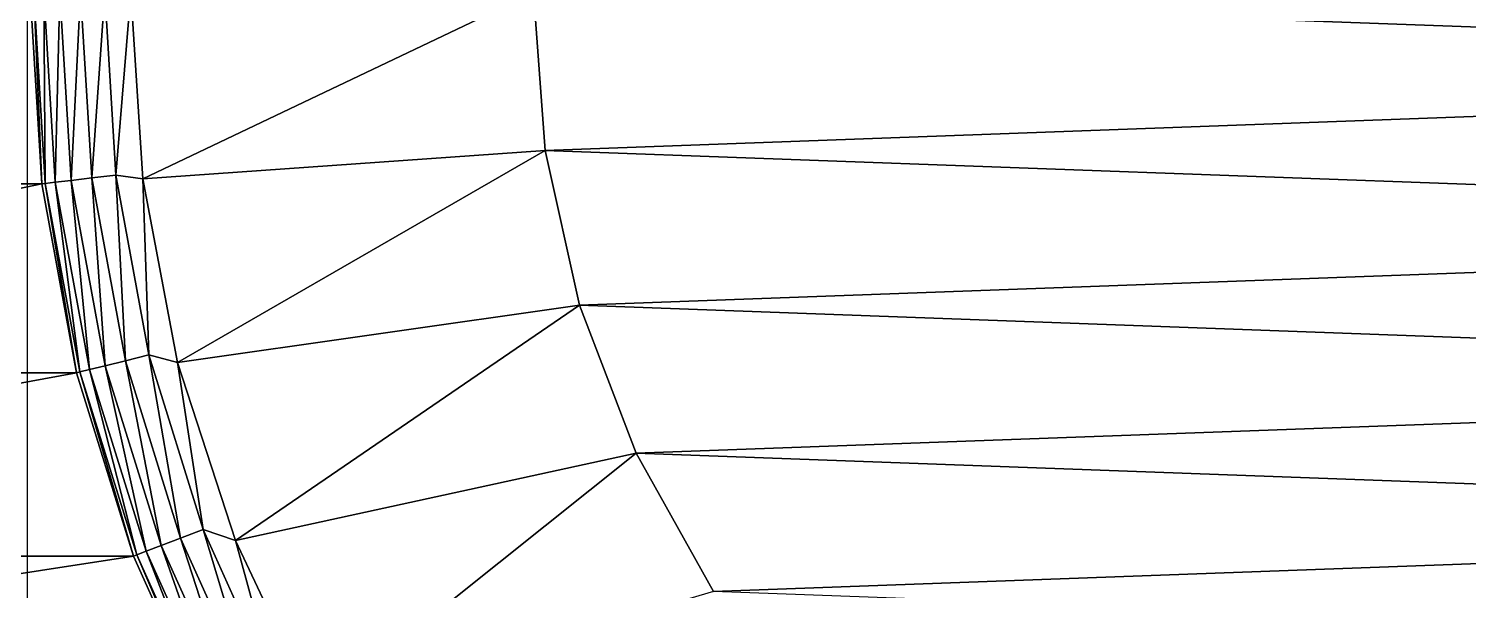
# Model space of a CAD drawing. Extents: x 464 to 15145, y 328 to 7622.
# Drawn here: x 10039 to 11360, y 3427 to 3942 of the extents above; entities that cross this region are included whole.
import ezdxf

# ---------------------------------------------------------------- set-up
doc = ezdxf.new("R2010")
doc.units = 0
doc.layers.get('0').update_dxf_attribs({"linetype": 'CONTINUOUS'})

msp = doc.modelspace()

# ---------------------------------------------------------------- linework, layer by layer
at = {"color": 7}
for points in [[(10037.7, 4734.4, -4432), (12958.1, 3216.1, -4432), (10182.2, 4797.1, -4432), (10037.7, 4734.4, -4432)], [(10182.2, 4797.1, -4432), (12958.1, 3216.1, -4432), (12958.1, 4734.4, -4432), (10182.2, 4797.1, -4432)], [(10037.7, 3216.1, -4432), (12813.6, 3153.3, -4432), (10037.7, 4734.4, -4432), (10037.7, 3216.1, -4432)], [(12813.6, 3153.3, -4432), (12958.1, 3216.1, -4432), (10037.7, 4734.4, -4432), (12813.6, 3153.3, -4432)], [(10502.1, 3975.2, -3744.1), (12491, 4047.9, -3744.1), (12491, 3902.6, -3744.1), (10502.1, 3975.2, -3744.1)], [(10051.1, 3799.6, -3744.1), (9251.4, 3799.6, -3744.1), (10040.5, 3975.2, -3744.1), (10051.1, 3799.6, -3744.1)], [(10040.5, 3975.2, -3744.1), (9251.4, 3799.6, -3744.1), (9262, 3975.2, -3744.1), (10040.5, 3975.2, -3744.1)], [(10040.5, 3975.2, -96.9), (10043.6, 3975.2, -73.1), (10051.1, 3799.6, -96.9), (10040.5, 3975.2, -96.9)], [(10040.5, 3975.2, -3744.1), (10040.5, 3975.2, -96.9), (10051.1, 3799.6, -3744.1), (10040.5, 3975.2, -3744.1)], [(10051.1, 3799.6, -3744.1), (10040.5, 3975.2, -96.9), (10051.1, 3799.6, -96.9), (10051.1, 3799.6, -3744.1)], [(10051.1, 3799.6, -96.9), (10043.6, 3975.2, -73.1), (10054.2, 3800, -73.1), (10051.1, 3799.6, -96.9)], [(10052.9, 3975.2, -50.8), (10054.2, 3800, -73.1), (10043.6, 3975.2, -73.1), (10052.9, 3975.2, -50.8)], [(10063.4, 3801.1, -50.8), (10054.2, 3800, -73.1), (10052.9, 3975.2, -50.8), (10063.4, 3801.1, -50.8)], [(10067.5, 3975.2, -31.7), (10063.4, 3801.1, -50.8), (10052.9, 3975.2, -50.8), (10067.5, 3975.2, -31.7)], [(10078, 3802.8, -31.7), (10063.4, 3801.1, -50.8), (10067.5, 3975.2, -31.7), (10078, 3802.8, -31.7)], [(10086.6, 3975.2, -17), (10078, 3802.8, -31.7), (10067.5, 3975.2, -31.7), (10086.6, 3975.2, -17)], [(10096.9, 3805.1, -17), (10078, 3802.8, -31.7), (10086.6, 3975.2, -17), (10096.9, 3805.1, -17)], [(10096.9, 3805.1, -17), (10086.6, 3975.2, -17), (10108.9, 3975.2, -7.8), (10096.9, 3805.1, -17)], [(10096.9, 3805.1, -17), (10108.9, 3975.2, -7.8), (10119, 3807.8, -7.8), (10096.9, 3805.1, -17)], [(10132.8, 3975.2, -4.6), (10119, 3807.8, -7.8), (10108.9, 3975.2, -7.8), (10132.8, 3975.2, -4.6)], [(10143.6, 3804.2, -4.6), (10119, 3807.8, -7.8), (10132.8, 3975.2, -4.6), (10143.6, 3804.2, -4.6)], [(10502.1, 3975.2, -4.6), (10143.6, 3804.2, -4.6), (10132.8, 3975.2, -4.6), (10502.1, 3975.2, -4.6)], [(10512.8, 3830.3, -4.6), (10143.6, 3804.2, -4.6), (10502.1, 3975.2, -4.6), (10512.8, 3830.3, -4.6)], [(10512.8, 3830.3, -3744.1), (10512.8, 3830.3, -1874.4), (10502.1, 3975.2, -3744.1), (10512.8, 3830.3, -3744.1)], [(10502.1, 3975.2, -3744.1), (10512.8, 3830.3, -1874.4), (10502.1, 3975.2, -1874.4), (10502.1, 3975.2, -3744.1)], [(10502.1, 3975.2, -4.6), (10502.1, 3975.2, -1874.4), (10512.8, 3830.3, -4.6), (10502.1, 3975.2, -4.6)], [(10512.8, 3830.3, -4.6), (10502.1, 3975.2, -1874.4), (10512.8, 3830.3, -1874.4), (10512.8, 3830.3, -4.6)], [(10502.1, 3975.2, -3744.1), (12491, 3902.6, -3744.1), (10512.8, 3830.3, -3744.1), (10502.1, 3975.2, -3744.1)], [(10512.8, 3830.3, -3744.1), (12491, 3902.6, -3744.1), (12469.8, 3758.7, -3744.1), (10512.8, 3830.3, -3744.1)], [(10143.6, 3804.2, -4.6), (10512.8, 3830.3, -4.6), (10175.7, 3635.8, -4.6), (10143.6, 3804.2, -4.6)], [(10175.7, 3635.8, -4.6), (10512.8, 3830.3, -4.6), (10544.4, 3688.4, -4.6), (10175.7, 3635.8, -4.6)], [(10544.4, 3688.4, -3744.1), (10544.4, 3688.4, -1874.4), (10512.8, 3830.3, -3744.1), (10544.4, 3688.4, -3744.1)], [(10512.8, 3830.3, -3744.1), (10544.4, 3688.4, -1874.4), (10512.8, 3830.3, -1874.4), (10512.8, 3830.3, -3744.1)], [(10512.8, 3830.3, -4.6), (10512.8, 3830.3, -1874.4), (10544.4, 3688.4, -4.6), (10512.8, 3830.3, -4.6)], [(10544.4, 3688.4, -4.6), (10512.8, 3830.3, -1874.4), (10544.4, 3688.4, -1874.4), (10544.4, 3688.4, -4.6)], [(10512.8, 3830.3, -3744.1), (12469.8, 3758.7, -3744.1), (10544.4, 3688.4, -3744.1), (10512.8, 3830.3, -3744.1)], [(10096.9, 3805.1, -17), (10109.1, 3632.9, -31.7), (10078, 3802.8, -31.7), (10096.9, 3805.1, -17)], [(10119, 3807.8, -7.8), (10127.7, 3637.5, -17), (10096.9, 3805.1, -17), (10119, 3807.8, -7.8)], [(10127.7, 3637.5, -17), (10109.1, 3632.9, -31.7), (10096.9, 3805.1, -17), (10127.7, 3637.5, -17)], [(10119, 3807.8, -7.8), (10143.6, 3804.2, -4.6), (10149.3, 3642.8, -7.8), (10119, 3807.8, -7.8)], [(10119, 3807.8, -7.8), (10149.3, 3642.8, -7.8), (10127.7, 3637.5, -17), (10119, 3807.8, -7.8)], [(10149.3, 3642.8, -7.8), (10143.6, 3804.2, -4.6), (10175.7, 3635.8, -4.6), (10149.3, 3642.8, -7.8)], [(10082.8, 3626.5, -3744.1), (9219.6, 3626.5, -3744.1), (10051.1, 3799.6, -3744.1), (10082.8, 3626.5, -3744.1)], [(10051.1, 3799.6, -3744.1), (9219.6, 3626.5, -3744.1), (9251.4, 3799.6, -3744.1), (10051.1, 3799.6, -3744.1)], [(10051.1, 3799.6, -96.9), (10054.2, 3800, -73.1), (10082.8, 3626.5, -96.9), (10051.1, 3799.6, -96.9)], [(10051.1, 3799.6, -3744.1), (10051.1, 3799.6, -96.9), (10082.8, 3626.5, -3744.1), (10051.1, 3799.6, -3744.1)], [(10082.8, 3626.5, -3744.1), (10051.1, 3799.6, -96.9), (10082.8, 3626.5, -96.9), (10082.8, 3626.5, -3744.1)], [(10063.4, 3801.1, -50.8), (10085.9, 3627.2, -73.1), (10054.2, 3800, -73.1), (10063.4, 3801.1, -50.8)], [(10082.8, 3626.5, -96.9), (10054.2, 3800, -73.1), (10085.9, 3627.2, -73.1), (10082.8, 3626.5, -96.9)], [(10078, 3802.8, -31.7), (10094.8, 3629.4, -50.8), (10063.4, 3801.1, -50.8), (10078, 3802.8, -31.7)], [(10094.8, 3629.4, -50.8), (10085.9, 3627.2, -73.1), (10063.4, 3801.1, -50.8), (10094.8, 3629.4, -50.8)], [(10109.1, 3632.9, -31.7), (10094.8, 3629.4, -50.8), (10078, 3802.8, -31.7), (10109.1, 3632.9, -31.7)], [(10544.4, 3688.4, -3744.1), (12469.8, 3758.7, -3744.1), (12427.9, 3619.5, -3744.1), (10544.4, 3688.4, -3744.1)], [(10175.7, 3635.8, -4.6), (10544.4, 3688.4, -4.6), (10228.7, 3472.7, -4.6), (10175.7, 3635.8, -4.6)], [(10228.7, 3472.7, -4.6), (10544.4, 3688.4, -4.6), (10596.3, 3552.6, -4.6), (10228.7, 3472.7, -4.6)], [(10596.3, 3552.6, -3744.1), (10596.3, 3552.6, -1874.4), (10544.4, 3688.4, -3744.1), (10596.3, 3552.6, -3744.1)], [(10544.4, 3688.4, -3744.1), (10596.3, 3552.6, -1874.4), (10544.4, 3688.4, -1874.4), (10544.4, 3688.4, -3744.1)], [(10544.4, 3688.4, -4.6), (10544.4, 3688.4, -1874.4), (10596.3, 3552.6, -4.6), (10544.4, 3688.4, -4.6)], [(10596.3, 3552.6, -4.6), (10544.4, 3688.4, -1874.4), (10596.3, 3552.6, -1874.4), (10596.3, 3552.6, -4.6)], [(10544.4, 3688.4, -3744.1), (12427.9, 3619.5, -3744.1), (10596.3, 3552.6, -3744.1), (10544.4, 3688.4, -3744.1)], [(10109.1, 3632.9, -31.7), (10146.8, 3462.8, -50.8), (10094.8, 3629.4, -50.8), (10109.1, 3632.9, -31.7)], [(10127.7, 3637.5, -17), (10160.5, 3468, -31.7), (10109.1, 3632.9, -31.7), (10127.7, 3637.5, -17)], [(10160.5, 3468, -31.7), (10146.8, 3462.8, -50.8), (10109.1, 3632.9, -31.7), (10160.5, 3468, -31.7)], [(10149.3, 3642.8, -7.8), (10178.4, 3474.8, -17), (10127.7, 3637.5, -17), (10149.3, 3642.8, -7.8)], [(10178.4, 3474.8, -17), (10160.5, 3468, -31.7), (10127.7, 3637.5, -17), (10178.4, 3474.8, -17)], [(10149.3, 3642.8, -7.8), (10175.7, 3635.8, -4.6), (10199.2, 3482.7, -7.8), (10149.3, 3642.8, -7.8)], [(10149.3, 3642.8, -7.8), (10199.2, 3482.7, -7.8), (10178.4, 3474.8, -17), (10149.3, 3642.8, -7.8)], [(10199.2, 3482.7, -7.8), (10175.7, 3635.8, -4.6), (10228.7, 3472.7, -4.6), (10199.2, 3482.7, -7.8)], [(10135.2, 3458.4, -3744.1), (9167.3, 3458.4, -3744.1), (10082.8, 3626.5, -3744.1), (10135.2, 3458.4, -3744.1)], [(10082.8, 3626.5, -3744.1), (9167.3, 3458.4, -3744.1), (9219.6, 3626.5, -3744.1), (10082.8, 3626.5, -3744.1)], [(10082.8, 3626.5, -96.9), (10085.9, 3627.2, -73.1), (10135.2, 3458.4, -96.9), (10082.8, 3626.5, -96.9)], [(10082.8, 3626.5, -3744.1), (10082.8, 3626.5, -96.9), (10135.2, 3458.4, -3744.1), (10082.8, 3626.5, -3744.1)], [(10135.2, 3458.4, -3744.1), (10082.8, 3626.5, -96.9), (10135.2, 3458.4, -96.9), (10135.2, 3458.4, -3744.1)], [(10094.8, 3629.4, -50.8), (10138.1, 3459.6, -73.1), (10085.9, 3627.2, -73.1), (10094.8, 3629.4, -50.8)], [(10135.2, 3458.4, -96.9), (10085.9, 3627.2, -73.1), (10138.1, 3459.6, -73.1), (10135.2, 3458.4, -96.9)], [(10146.8, 3462.8, -50.8), (10138.1, 3459.6, -73.1), (10094.8, 3629.4, -50.8), (10146.8, 3462.8, -50.8)], [(10596.3, 3552.6, -3744.1), (12427.9, 3619.5, -3744.1), (12366.2, 3487.9, -3744.1), (10596.3, 3552.6, -3744.1)], [(10228.7, 3472.7, -4.6), (10596.3, 3552.6, -4.6), (10301.7, 3317.6, -4.6), (10228.7, 3472.7, -4.6)], [(10301.7, 3317.6, -4.6), (10596.3, 3552.6, -4.6), (10667.4, 3425.8, -4.6), (10301.7, 3317.6, -4.6)], [(10667.4, 3425.8, -3744.1), (10667.4, 3425.8, -1874.4), (10596.3, 3552.6, -3744.1), (10667.4, 3425.8, -3744.1)], [(10596.3, 3552.6, -3744.1), (10667.4, 3425.8, -1874.4), (10596.3, 3552.6, -1874.4), (10596.3, 3552.6, -3744.1)], [(10596.3, 3552.6, -4.6), (10596.3, 3552.6, -1874.4), (10667.4, 3425.8, -4.6), (10596.3, 3552.6, -4.6)], [(10667.4, 3425.8, -4.6), (10596.3, 3552.6, -1874.4), (10667.4, 3425.8, -1874.4), (10667.4, 3425.8, -4.6)], [(10596.3, 3552.6, -3744.1), (12366.2, 3487.9, -3744.1), (10667.4, 3425.8, -3744.1), (10596.3, 3552.6, -3744.1)], [(10667.4, 3425.8, -3744.1), (12366.2, 3487.9, -3744.1), (12286, 3366.7, -3744.1), (10667.4, 3425.8, -3744.1)], [(10178.4, 3474.8, -17), (10231.4, 3310.5, -31.7), (10160.5, 3468, -31.7), (10178.4, 3474.8, -17)], [(10199.2, 3482.7, -7.8), (10248.3, 3319.4, -17), (10178.4, 3474.8, -17), (10199.2, 3482.7, -7.8)], [(10248.3, 3319.4, -17), (10231.4, 3310.5, -31.7), (10178.4, 3474.8, -17), (10248.3, 3319.4, -17)], [(10199.2, 3482.7, -7.8), (10228.7, 3472.7, -4.6), (10268, 3329.8, -7.8), (10199.2, 3482.7, -7.8)], [(10199.2, 3482.7, -7.8), (10268, 3329.8, -7.8), (10248.3, 3319.4, -17), (10199.2, 3482.7, -7.8)], [(10146.8, 3462.8, -50.8), (10210.2, 3299.4, -73.1), (10138.1, 3459.6, -73.1), (10146.8, 3462.8, -50.8)], [(10160.5, 3468, -31.7), (10218.4, 3303.7, -50.8), (10146.8, 3462.8, -50.8), (10160.5, 3468, -31.7)], [(10218.4, 3303.7, -50.8), (10210.2, 3299.4, -73.1), (10146.8, 3462.8, -50.8), (10218.4, 3303.7, -50.8)], [(10231.4, 3310.5, -31.7), (10218.4, 3303.7, -50.8), (10160.5, 3468, -31.7), (10231.4, 3310.5, -31.7)], [(10268, 3329.8, -7.8), (10228.7, 3472.7, -4.6), (10301.7, 3317.6, -4.6), (10268, 3329.8, -7.8)], [(10207.4, 3298, -3744.1), (9095, 3298, -3744.1), (10135.2, 3458.4, -3744.1), (10207.4, 3298, -3744.1)], [(10135.2, 3458.4, -3744.1), (9095, 3298, -3744.1), (9167.3, 3458.4, -3744.1), (10135.2, 3458.4, -3744.1)], [(10135.2, 3458.4, -96.9), (10138.1, 3459.6, -73.1), (10207.4, 3298, -96.9), (10135.2, 3458.4, -96.9)], [(10135.2, 3458.4, -3744.1), (10135.2, 3458.4, -96.9), (10207.4, 3298, -3744.1), (10135.2, 3458.4, -3744.1)], [(10207.4, 3298, -3744.1), (10135.2, 3458.4, -96.9), (10207.4, 3298, -96.9), (10207.4, 3298, -3744.1)], [(10207.4, 3298, -96.9), (10138.1, 3459.6, -73.1), (10210.2, 3299.4, -73.1), (10207.4, 3298, -96.9)]]:
    msp.add_3dface(points, dxfattribs=at)

doc.saveas('drawing.dxf')
